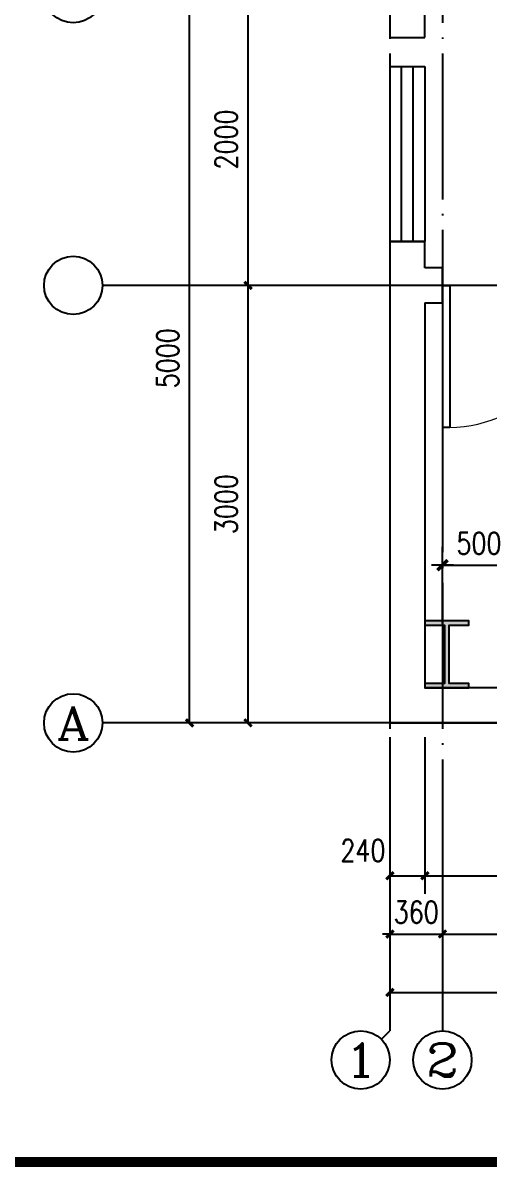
# Model space of a CAD drawing. Extents: x -173215 to 463891, y -864580 to -620646.
# Drawn here: x 77772 to 84160, y -812841 to -797149 of the extents above; entities that cross this region are included whole.
import ezdxf
from ezdxf.enums import TextEntityAlignment as Align

# ---------------------------------------------------------------- set-up
doc = ezdxf.new("R2010")
doc.units = 0
doc.header["$LTSCALE"] = 500
doc.header["$MEASUREMENT"] = 0
doc.linetypes.add('DOTE', pattern=[2.42, 2, -0.2, 0.02, -0.2])
doc.layers.get('0').update_dxf_attribs({"linetype": 'CONTINUOUS'})
doc.layers.get('Defpoints').update_dxf_attribs({"linetype": 'CONTINUOUS'})
for name, color, linetype in [('AXIS', 3, 'CONTINUOUS'), ('AXIS_TEXT', 7, 'CONTINUOUS'), ('DOTE', 253, 'DOTE'), ('TWT_DIM', 3, 'CONTINUOUS'), ('WALL', 6, 'CONTINUOUS'), ('WINDOW', 4, 'CONTINUOUS'), ('图框', 4, 'CONTINUOUS'), ('立面图', 40, 'CONTINUOUS')]:
    doc.layers.add(name, color=color, linetype=linetype)
doc.styles.add('_TCH_AXIS', font='COMPLEX', dxfattribs={"bigfont": 'GBCBIG'})
doc.styles.add('COMPLEX', font='COMPLEX')
doc.styles.add('DIM_FONT', font='SIMPLEX.shx', dxfattribs={"width": 0.8})
doc.dimstyles.new('DIMN', dxfattribs={"dimtxt": 300, "dimasz": 1, "dimexe": 250, "dimexo": 300, "dimgap": 150, "dimtad": 1, "dimdec": 0, "dimzin": 0, "dimdsep": 46, "dimtxsty": 'DIM_FONT', "dimblk": '_DIMX', "dimcen": 0.09, "dimclrt": 7, "dimadec": 0, "dimazin": 0, "dimtfac": 1, "dimtdec": 0, "dimtix": 1, "dimtmove": 2, "dimatfit": 3, "dimldrblk": '_DIMX', "dimfxl": 0, "dimtolj": 1, "dimtzin": 0, "dimarcsym": 0})
doc.dimstyles.new('DIMN50', dxfattribs={"dimscale": 0.5, "dimtxt": 300, "dimasz": 100, "dimexe": 250, "dimexo": 300, "dimgap": 150, "dimtad": 1, "dimdec": 0, "dimzin": 0, "dimdsep": 46, "dimtxsty": 'DIM_FONT', "dimblk": 'ARCHTICK', "dimcen": 0.09, "dimclrt": 7, "dimazin": 2, "dimtfac": 1, "dimtdec": 0, "dimtix": 1, "dimtmove": 2, "dimatfit": 3, "dimldrblk": 'ARCHTICK', "dimfxl": 0, "dimtolj": 1, "dimtzin": 0, "dimarcsym": 0})

# ---------------------------------------------------------------- blocks, each defined once
blk = doc.blocks.new('钢柱')
blk.add_hatch(color=256).paths.add_polyline_path([(4274.7, 9436.3), (4139.7, 9436.3), (4139.7, 9466.3), (4439.7, 9466.3), (4439.7, 9436.3), (4304.7, 9436.3), (4304.7, 9036.3), (4439.7, 9036.3), (4439.7, 9006.3), (4139.7, 9006.3), (4139.7, 9036.3), (4274.7, 9036.3)])
blk.add_lwpolyline([(4274.7, 9436.3), (4139.7, 9436.3), (4139.7, 9466.3), (4439.7, 9466.3), (4439.7, 9436.3), (4304.7, 9436.3), (4304.7, 9036.3), (4439.7, 9036.3), (4439.7, 9006.3), (4139.7, 9006.3), (4139.7, 9036.3), (4274.7, 9036.3), (4274.7, 9436.3), (4139.7, 9436.3)])
blk = doc.blocks.new('$TCHSYS$WIN2D')
for p, q in [((-0.5, 0.5), (0.5, 0.5)), ((-0.5, 0.5), (-0.5, -0.5)), ((0.5, 0.5), (0.5, -0.5)), ((0.5, 0.1667), (-0.5, 0.1667)), ((0.5, -0.1667), (-0.5, -0.1667)), ((-0.5, -0.5), (0.5, -0.5))]:
    blk.add_line(p, q)
blk = doc.blocks.new('$DorLib2D$00000001')
for p, q in [((0.45, 0.975), (0.5, 0.975)), ((0.45, 0), (0.45, 0.975)), ((0.5, 0), (0.5, 0.975)), ((0.5, 0), (0.45, 0))]:
    blk.add_line(p, q)
at = {"lineweight": 13}
blk.add_arc((0.475, 0), 0.975, 91.46928, 180, dxfattribs=at)
blk = doc.blocks.new('_AXISO')
blk.add_circle((0, 0), 0.5)
at = {"layer": 'AXIS_TEXT', "style": 'COMPLEX', "width": 1.041667}
blk.add_attdef('A', text='', height=0.56, dxfattribs=at).set_placement((-0.25, -0.28), (0.25, -0.28), align=Align.FIT)
blk = doc.blocks.new('_ArchTick')
at = {"color": 0, "linetype": 'ByBlock', "const_width": 0.4}
blk.add_lwpolyline([(-0.5, -0.5), (0.5, 0.5)], dxfattribs=at)
blk = doc.blocks.new('*D342')
at = {"layer": 'AXIS', "color": 0, "lineweight": -2, "transparency": 16777216}
for p, q in [((313370.6, -424803.7), (313370.6, -426428.7)), ((319370.6, -424803.7), (319370.6, -426428.7)), ((313370.6, -426303.7), (319370.6, -426303.7))]:
    blk.add_line(p, q, dxfattribs=at)
at = {"layer": 'Defpoints', "color": 0, "transparency": 16777216}
for p in [(313370.6, -424653.7), (319370.6, -424653.7), (319370.6, -426303.7)]:
    blk.add_point(p, dxfattribs=at)
at = {"layer": 'AXIS', "color": 0, "lineweight": -2, "transparency": 16777216, "xscale": 50, "yscale": 50, "zscale": 50, "rotation": 180}
blk.add_blockref('_ArchTick', (313370.6, -426303.7), dxfattribs=at)
at = {"layer": 'AXIS', "color": 0, "lineweight": -2, "transparency": 16777216, "xscale": 50, "yscale": 50, "zscale": 50}
blk.add_blockref('_ArchTick', (319370.6, -426303.7), dxfattribs=at)
at = {"layer": 'AXIS', "color": 7, "transparency": 16777216, "insert": (316370.6, -426153.7), "char_height": 150, "attachment_point": 5, "style": 'DIM_FONT'}
blk.add_mtext('\\A1;6000', dxfattribs=at)
blk = doc.blocks.new('*D343')
at = {"layer": 'AXIS', "color": 0, "lineweight": -2, "transparency": 16777216}
for p, q in [((313370.6, -424803.7), (313370.6, -426028.7)), ((313730.6, -424803.7), (313730.6, -426028.7)), ((313370.6, -425903.7), (313320.6, -425903.7)), ((313370.6, -425903.7), (313730.6, -425903.7)), ((313730.6, -425903.7), (313780.6, -425903.7))]:
    blk.add_line(p, q, dxfattribs=at)
at = {"layer": 'Defpoints', "color": 0, "transparency": 16777216}
for p in [(313370.6, -424653.7), (313730.6, -424653.7), (313730.6, -425903.7)]:
    blk.add_point(p, dxfattribs=at)
at = {"layer": 'AXIS', "color": 0, "lineweight": -2, "transparency": 16777216, "xscale": 50, "yscale": 50, "zscale": 50}
blk.add_blockref('_ArchTick', (313370.6, -425903.7), dxfattribs=at)
at = {"layer": 'AXIS', "color": 0, "lineweight": -2, "transparency": 16777216, "xscale": 50, "yscale": 50, "zscale": 50, "rotation": 180}
blk.add_blockref('_ArchTick', (313730.6, -425903.7), dxfattribs=at)
at = {"layer": 'AXIS', "color": 7, "transparency": 16777216, "insert": (313550.6, -425753.7), "char_height": 150, "attachment_point": 5, "style": 'DIM_FONT'}
blk.add_mtext('\\A1;360', dxfattribs=at)
blk = doc.blocks.new('*D344')
at = {"layer": 'AXIS', "color": 0, "lineweight": -2, "transparency": 16777216}
for p, q in [((313730.6, -424803.7), (313730.6, -426028.7)), ((316370.6, -424803.7), (316370.6, -426028.7)), ((313730.6, -425903.7), (316370.6, -425903.7))]:
    blk.add_line(p, q, dxfattribs=at)
at = {"layer": 'Defpoints', "color": 0, "transparency": 16777216}
for p in [(313730.6, -424653.7), (316370.6, -424653.7), (316370.6, -425903.7)]:
    blk.add_point(p, dxfattribs=at)
at = {"layer": 'AXIS', "color": 0, "lineweight": -2, "transparency": 16777216, "xscale": 50, "yscale": 50, "zscale": 50, "rotation": 180}
blk.add_blockref('_ArchTick', (313730.6, -425903.7), dxfattribs=at)
at = {"layer": 'AXIS', "color": 0, "lineweight": -2, "transparency": 16777216, "xscale": 50, "yscale": 50, "zscale": 50}
blk.add_blockref('_ArchTick', (316370.6, -425903.7), dxfattribs=at)
at = {"layer": 'AXIS', "color": 7, "transparency": 16777216, "insert": (315050.6, -425753.7), "char_height": 150, "attachment_point": 5, "style": 'DIM_FONT'}
blk.add_mtext('\\A1;2640', dxfattribs=at)
blk = doc.blocks.new('*D349')
at = {"layer": 'AXIS', "color": 0, "lineweight": -2, "transparency": 16777216}
for p, q in [((313498.3, -419455.8), (311873.3, -419455.8)), ((311998.3, -424455.8), (311998.3, -419455.8)), ((313498.3, -424455.8), (311873.3, -424455.8))]:
    blk.add_line(p, q, dxfattribs=at)
at = {"layer": 'Defpoints', "color": 0, "transparency": 16777216}
for p in [(311998.3, -419455.8), (313648.3, -419455.8), (313648.3, -424455.8)]:
    blk.add_point(p, dxfattribs=at)
at = {"layer": 'AXIS', "color": 0, "lineweight": -2, "transparency": 16777216, "xscale": 50, "yscale": 50, "zscale": 50}
for p, rotation in [((311998.3, -419455.8), 90), ((311998.3, -424455.8), 270)]:
    blk.add_blockref('_ArchTick', p, dxfattribs=dict(at, rotation=rotation))
at = {"layer": 'AXIS', "color": 7, "transparency": 16777216, "insert": (311848.3, -421955.8), "char_height": 150, "attachment_point": 5, "rotation": 90, "style": 'DIM_FONT'}
blk.add_mtext('\\A1;5000', dxfattribs=at)
blk = doc.blocks.new('*D350')
at = {"layer": 'AXIS', "color": 0, "lineweight": -2, "transparency": 16777216}
for p, q in [((313498.3, -421455.8), (312273.3, -421455.8)), ((312398.3, -424455.8), (312398.3, -421455.8)), ((313498.3, -424455.8), (312273.3, -424455.8))]:
    blk.add_line(p, q, dxfattribs=at)
at = {"layer": 'Defpoints', "color": 0, "transparency": 16777216}
for p in [(312398.3, -421455.8), (313648.3, -421455.8), (313648.3, -424455.8)]:
    blk.add_point(p, dxfattribs=at)
at = {"layer": 'AXIS', "color": 0, "lineweight": -2, "transparency": 16777216, "xscale": 50, "yscale": 50, "zscale": 50}
for p, rotation in [((312398.3, -421455.8), 90), ((312398.3, -424455.8), 270)]:
    blk.add_blockref('_ArchTick', p, dxfattribs=dict(at, rotation=rotation))
at = {"layer": 'AXIS', "color": 7, "transparency": 16777216, "insert": (312248.3, -422955.8), "char_height": 150, "attachment_point": 5, "rotation": 90, "style": 'DIM_FONT'}
blk.add_mtext('\\A1;3000', dxfattribs=at)
blk = doc.blocks.new('*D351')
at = {"layer": 'AXIS', "color": 0, "lineweight": -2, "transparency": 16777216}
for p, q in [((313498.3, -419455.8), (312273.3, -419455.8)), ((312398.3, -421455.8), (312398.3, -419455.8)), ((313498.3, -421455.8), (312273.3, -421455.8))]:
    blk.add_line(p, q, dxfattribs=at)
at = {"layer": 'Defpoints', "color": 0, "transparency": 16777216}
for p in [(312398.3, -419455.8), (313648.3, -419455.8), (313648.3, -421455.8)]:
    blk.add_point(p, dxfattribs=at)
at = {"layer": 'AXIS', "color": 0, "lineweight": -2, "transparency": 16777216, "xscale": 50, "yscale": 50, "zscale": 50}
for p, rotation in [((312398.3, -419455.8), 90), ((312398.3, -421455.8), 270)]:
    blk.add_blockref('_ArchTick', p, dxfattribs=dict(at, rotation=rotation))
at = {"layer": 'AXIS', "color": 7, "transparency": 16777216, "insert": (312248.3, -420455.8), "char_height": 150, "attachment_point": 5, "rotation": 90, "style": 'DIM_FONT'}
blk.add_mtext('\\A1;2000', dxfattribs=at)
blk = doc.blocks.new('*D356')
at = {"layer": 'AXIS', "color": 0, "lineweight": -2, "transparency": 16777216}
for p, q in [((313370.6, -424553.7), (313370.6, -425628.7)), ((313610.6, -424553.7), (313610.6, -425628.7)), ((313370.6, -425503.7), (313610.6, -425503.7))]:
    blk.add_line(p, q, dxfattribs=at)
at = {"layer": 'Defpoints', "color": 0, "transparency": 16777216}
for p in [(313370.6, -424403.7), (313610.6, -424403.7), (313610.6, -425503.7)]:
    blk.add_point(p, dxfattribs=at)
at = {"layer": 'AXIS', "color": 0, "lineweight": -2, "transparency": 16777216, "xscale": 50, "yscale": 50, "zscale": 50, "rotation": 180}
blk.add_blockref('_ArchTick', (313370.6, -425503.7), dxfattribs=at)
at = {"layer": 'AXIS', "color": 0, "lineweight": -2, "transparency": 16777216, "xscale": 50, "yscale": 50, "zscale": 50}
blk.add_blockref('_ArchTick', (313610.6, -425503.7), dxfattribs=at)
at = {"layer": 'AXIS', "color": 7, "transparency": 16777216, "insert": (313185.6, -425331.2), "char_height": 150, "attachment_point": 5, "style": 'DIM_FONT'}
blk.add_mtext('\\A1;240', dxfattribs=at)
blk = doc.blocks.new('*D357')
at = {"layer": 'AXIS', "color": 0, "lineweight": -2, "transparency": 16777216}
for p, q in [((313610.6, -424553.7), (313610.6, -425628.7)), ((315110.6, -424553.7), (315110.6, -425628.7)), ((313610.6, -425503.7), (315110.6, -425503.7))]:
    blk.add_line(p, q, dxfattribs=at)
at = {"layer": 'Defpoints', "color": 0, "transparency": 16777216}
for p in [(313610.6, -424403.7), (315110.6, -424403.7), (315110.6, -425503.7)]:
    blk.add_point(p, dxfattribs=at)
at = {"layer": 'AXIS', "color": 0, "lineweight": -2, "transparency": 16777216, "xscale": 50, "yscale": 50, "zscale": 50, "rotation": 180}
blk.add_blockref('_ArchTick', (313610.6, -425503.7), dxfattribs=at)
at = {"layer": 'AXIS', "color": 0, "lineweight": -2, "transparency": 16777216, "xscale": 50, "yscale": 50, "zscale": 50}
blk.add_blockref('_ArchTick', (315110.6, -425503.7), dxfattribs=at)
at = {"layer": 'AXIS', "color": 7, "transparency": 16777216, "insert": (314360.6, -425353.7), "char_height": 150, "attachment_point": 5, "style": 'DIM_FONT'}
blk.add_mtext('\\A1;1500', dxfattribs=at)
blk = doc.blocks.new('_DIMX')
blk.add_line((-150, 0), (150, 0))
at = {"const_width": 50}
blk.add_lwpolyline([(-70, -70), (70, 70)], dxfattribs=at)
blk = doc.blocks.new('jhyfty')
at = {"layer": '图框', "const_width": 140}
blk.add_lwpolyline([(653251, 164110), (775851, 164110), (775851, 106710), (653251, 106710)], close=True, dxfattribs=at)
blk = doc.blocks.new('422030')
at = {"layer": 'AXIS'}
for p, q in [((312370.6, -421455.8), (311400.8, -421455.8)), ((312370.6, -424455.8), (311400.8, -424455.8)), ((313370.6, -425455.8), (313370.6, -426566.7)), ((313730.6, -425455.8), (313730.6, -426566.7)), ((313312.1, -426625.2), (313370.6, -426566.7))]:
    blk.add_line(p, q, dxfattribs=at)
at = {"layer": 'DOTE', "linetype": 'DOTE'}
for p, q in [((313370.6, -418655.8), (313370.6, -425455.8)), ((313730.6, -418655.8), (313730.6, -425455.8)), ((320370.6, -421455.8), (312370.6, -421455.8)), ((320370.6, -424455.8), (312370.6, -424455.8))]:
    blk.add_line(p, q, dxfattribs=at)
at = {"layer": 'WALL'}
for p, q in [((313370.6, -419335.8), (313370.6, -419755.8)), ((313610.6, -419755.8), (313610.6, -419575.8)), ((313370.6, -419755.8), (313610.6, -419755.8)), ((313610.6, -421155.8), (313370.6, -421155.8)), ((313370.6, -421155.8), (313370.6, -421455.8)), ((313610.6, -421335.8), (313610.6, -421155.8)), ((313730.6, -421335.8), (313610.6, -421335.8)), ((313730.6, -421575.8), (313730.6, -421335.8)), ((313370.6, -421455.8), (313370.6, -424455.8)), ((313610.6, -421575.8), (313730.6, -421575.8)), ((313610.6, -421575.8), (313610.6, -424215.8)), ((314270.6, -424215.8), (313610.6, -424215.8)), ((313370.6, -424455.8), (314270.6, -424455.8))]:
    blk.add_line(p, q, dxfattribs=at)
at = {"xscale": -1, "rotation": 180}
blk.add_blockref('钢柱', (309470.9, -414749.5), dxfattribs=at)
at = {"layer": 'AXIS', "xscale": 400, "yscale": 400, "zscale": 400}
for p in [(311200.8, -419455.8), (311200.8, -421455.8)]:
    blk.add_blockref('_AXISO', p, dxfattribs=at)
at = {"layer": 'AXIS'}
ref = blk.add_blockref('_AXISO', (311200.8, -424455.8), dxfattribs=dict(at, xscale=400, yscale=400, zscale=400))
ref.add_attrib('A', 'A', dxfattribs={"layer": 'AXIS_TEXT', "height": 226.3, "style": '_TCH_AXIS', "width": 1.166667}).set_placement((311087.6, -424569), (311313.9, -424569), align=Align.FIT)
ref = blk.add_blockref('_AXISO', (313170.6, -426766.7), dxfattribs=dict(at, xscale=400, yscale=400, zscale=400))
ref.add_attrib('A', '1', dxfattribs={"layer": 'AXIS_TEXT', "height": 226.3, "style": '_TCH_AXIS', "width": 2.333333}).set_placement((313057.5, -426879.8), (313283.8, -426879.8), align=Align.FIT)
ref = blk.add_blockref('_AXISO', (313730.6, -426766.7), dxfattribs=dict(at, xscale=400, yscale=400, zscale=400))
ref.add_attrib('A', '2', dxfattribs={"layer": 'AXIS_TEXT', "height": 226.3, "style": '_TCH_AXIS', "width": 1.5}).set_placement((313617.5, -426879.8), (313843.8, -426879.8), align=Align.FIT)
at = {"layer": 'WINDOW', "xscale": 1200, "yscale": -240, "zscale": 1200, "rotation": 270}
blk.add_blockref('$TCHSYS$WIN2D', (313490.6, -420555.8), dxfattribs=at)
at = {"layer": 'WINDOW', "xscale": -1000, "yscale": -1000, "zscale": -1000}
blk.add_blockref('$DorLib2D$00000001', (314230.6, -421455.8), dxfattribs=at)
at = {"layer": 'AXIS'}
for p1, p2, distance, picture, middle in [((313648.3, -424455.8), (313648.3, -419455.8), 1650, '*D349', (311848.3, -421955.8)), ((313648.3, -421455.8), (313648.3, -419455.8), 1250, '*D351', (312248.3, -420455.8)), ((313648.3, -424455.8), (313648.3, -421455.8), 1250, '*D350', (312248.3, -422955.8)), ((313610.6, -424403.7), (315110.6, -424403.7), -1100, '*D357', (314360.6, -425353.7)), ((313370.6, -424653.7), (313730.6, -424653.7), -1250, '*D343', (313550.6, -425753.7)), ((313370.6, -424653.7), (319370.6, -424653.7), -1650, '*D342', (316370.6, -426153.7)), ((313730.6, -424653.7), (316370.6, -424653.7), -1250, '*D344', (315050.6, -425753.7))]:
    dim = blk.add_aligned_dim(p1=p1, p2=p2, distance=distance, dimstyle='DIMN50', dxfattribs=at)
    dim.commit()
    dim.dimension.update_dxf_attribs({"geometry": picture, "text_midpoint": middle})
dim = blk.add_linear_dim(base=(313610.6, -425503.7), p1=(313370.6, -424403.7), p2=(313610.6, -424403.7), angle=0, dimstyle='DIMN50', dxfattribs=at)
dim.commit()
dim.dimension.update_dxf_attribs({"geometry": '*D356', "text_midpoint": (313185.6, -425331.2), "dimtype": 129})

msp = doc.modelspace()

# ---------------------------------------------------------------- block references
at = {"layer": 'WALL'}
msp.add_blockref('jhyfty', (-646297.1, -919481.2), dxfattribs=at)
at = {"layer": '立面图', "xscale": 2, "yscale": 2, "zscale": 2}
msp.add_blockref('422030', (-543940.6, 42162.4), dxfattribs=at)

# ---------------------------------------------------------------- dimensions: what is measured, and where the dimension line sits
at = {"layer": 'TWT_DIM'}
msp.add_aligned_dim(p1=(83520.7, -805687.7), p2=(84520.7, -805687.7), distance=1101.6, text='500', dimstyle='DIMN', dxfattribs=at).render()

doc.saveas('drawing.dxf')
